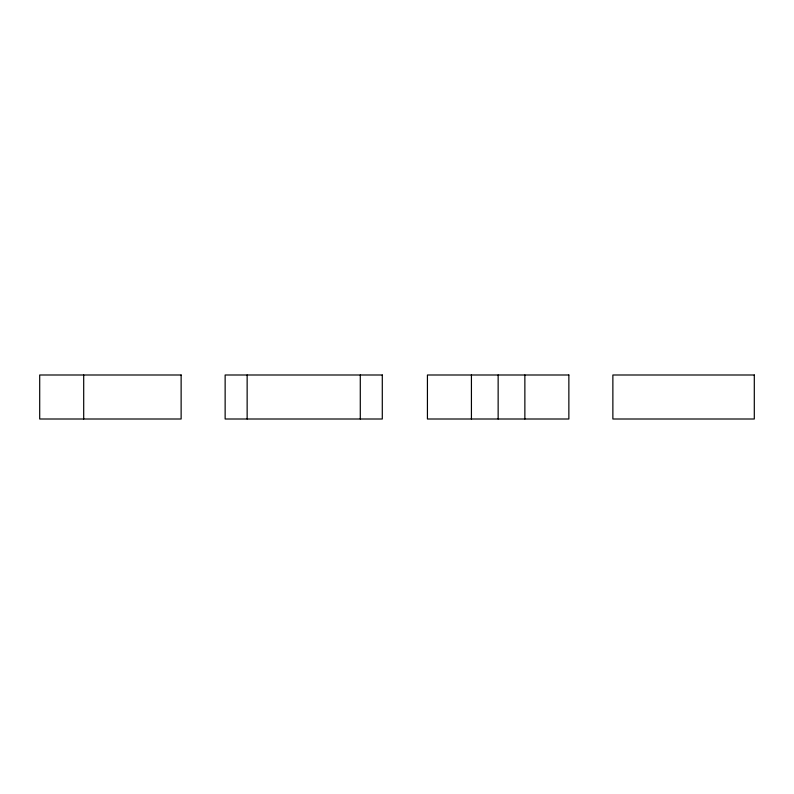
<?xml version="1.0" encoding="UTF-8"?>
<svg xmlns="http://www.w3.org/2000/svg" width="794" height="794" viewBox="0 0 794 794"><rect width="100%" height="100%" fill="white"/><g stroke="black" fill="none" stroke-linecap="round" stroke-linejoin="round"><path stroke-width="1.19" d="M524.864 374.996L524.864 419.004M498.146 374.996L498.146 419.004M471.428 374.996L471.428 419.004M360.287 374.996L360.287 419.004M247.142 374.996L247.142 419.004M83.698 374.996L83.698 419.004M181.131 374.996L39.7 374.996L39.7 419.004L181.131 419.004L181.131 374.996M382.291 374.996L225.139 374.996L225.139 419.004L382.291 419.004L382.291 374.996M568.861 374.996L427.43 374.996L427.43 419.004L568.861 419.004L568.861 374.996M754.3 374.996L612.869 374.996L612.869 419.004L754.3 419.004L754.3 374.996"/></g></svg>
